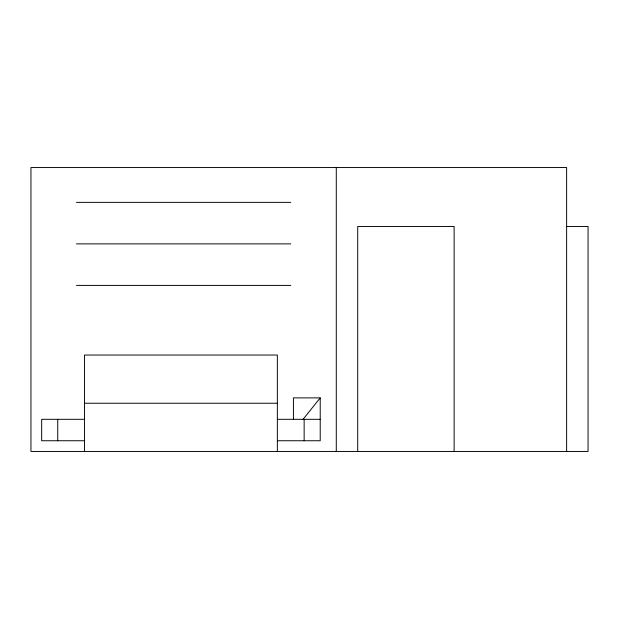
<?xml version="1.0" encoding="UTF-8"?>
<svg xmlns="http://www.w3.org/2000/svg" width="619" height="619" viewBox="0 0 619 619"><rect width="100%" height="100%" fill="white"/><g stroke="black" fill="none" stroke-linecap="round" stroke-linejoin="round"><path stroke-width="0.93" d="M303.07 419.311L320.216 397.885L293.429 397.885L293.429 419.311M76.485 202.367L290.752 202.367M566.625 226.469L588.05 226.469L588.05 451.452L30.95 451.452L30.95 167.548L566.625 167.548L566.625 451.452M76.485 243.878L290.752 243.878M76.485 285.398L290.752 285.398M84.517 403.24L277.358 403.24M84.517 419.311L41.666 419.311L41.666 440.743L84.517 440.743M277.358 419.311L320.216 419.311M277.358 440.743L320.216 440.743L320.216 397.885M454.129 451.452L454.129 226.469L357.712 226.469L357.712 451.452M336.287 167.548L336.287 451.452M304.146 419.311L304.146 440.743M277.358 451.452L277.358 355.035L84.517 355.035L84.517 451.452M57.737 419.311L57.737 440.743"/></g></svg>
